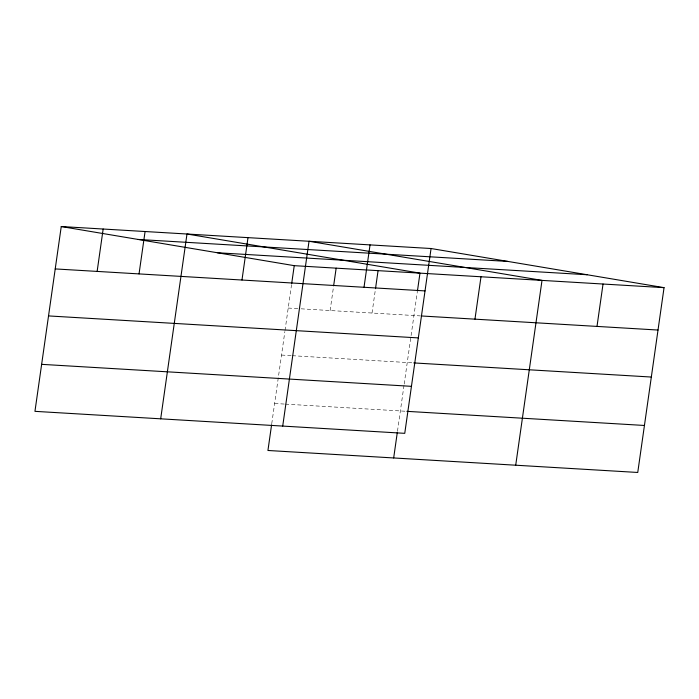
<?xml version="1.0" encoding="UTF-8"?>
<svg xmlns="http://www.w3.org/2000/svg" width="699" height="699" viewBox="0 0 699 699"><rect width="100%" height="100%" fill="white"/><g stroke="black" fill="none" stroke-linecap="round" stroke-linejoin="round"><path stroke-width="0.52" stroke-dasharray="3.5 2.62" d="M271.736 423.777L284.869 331.553M285.017 330.487L291.527 284.738M330.12 310.548L333.589 286.171M372.034 313.038L375.354 289.727M397.478 431.248L404.039 385.132M404.188 384.048L417.259 292.217M288.206 308.049L300.028 308.757M301.103 308.818L420.483 315.913M281.522 355.057L291.195 355.625M292.269 355.695L413.791 362.921M274.628 403.48L284.301 404.057M285.375 404.118L405.813 411.274"/><path stroke-width="1.05" d="M431.065 248.521L61.25 226.537L34.95 411.344L404.756 433.336L431.065 248.521L664.05 287.656L637.75 472.463L267.935 450.479L271.588 424.843M97.135 271.413L103.164 229.027M139.04 273.903L145.077 231.518M160.683 418.823L186.991 234.008L419.977 273.143L417.417 291.16M241.976 280.019L248.005 237.634M291.675 283.68L294.244 265.664L664.05 287.656M282.719 426.075L309.028 241.269L542.013 280.395L515.713 465.211M333.738 285.113L336.158 268.163M364.013 287.28L370.042 244.895M375.503 288.67L378.063 270.653M393.677 457.959L397.32 432.314M474.962 319.155L480.999 276.769M596.998 326.416L603.036 284.03M138.14 239.451L507.946 261.435M217.354 252.75L587.16 274.742M55.221 268.923L425.027 290.906M421.576 315.983L658.021 330.042M48.528 315.922L418.343 337.905M413.791 362.921L651.328 377.041M41.643 364.345L411.449 386.329M406.905 411.344L644.434 425.464M61.25 226.537L294.244 265.664"/></g></svg>
